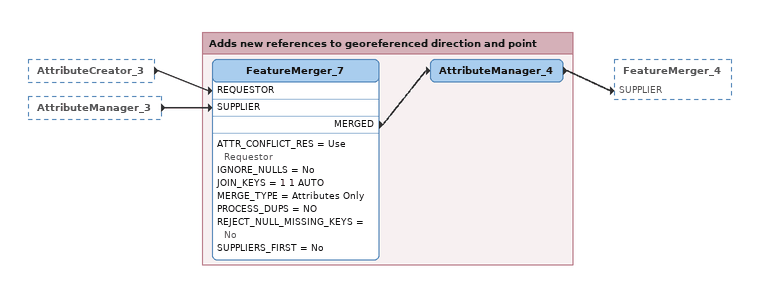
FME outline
AttributeCreator_3 [outside]
    -> FeatureMerger_7 [REQUESTOR]
AttributeManager_3 [outside]
    -> FeatureMerger_7 [SUPPLIER]

Bookmark: Adds new references to georeferenced direction and point
FeatureMerger_7
    ATTR_CONFLICT_RES = Use Requestor
    IGNORE_NULLS = No
    JOIN_KEYS = 1 1 AUTO
    MERGE_TYPE = Attributes Only
    PROCESS_DUPS = NO
    REJECT_NULL_MISSING_KEYS = No
    SUPPLIERS_FIRST = No
    MERGED -> AttributeManager_4
AttributeManager_4
    -> FeatureMerger_4 [SUPPLIER]
